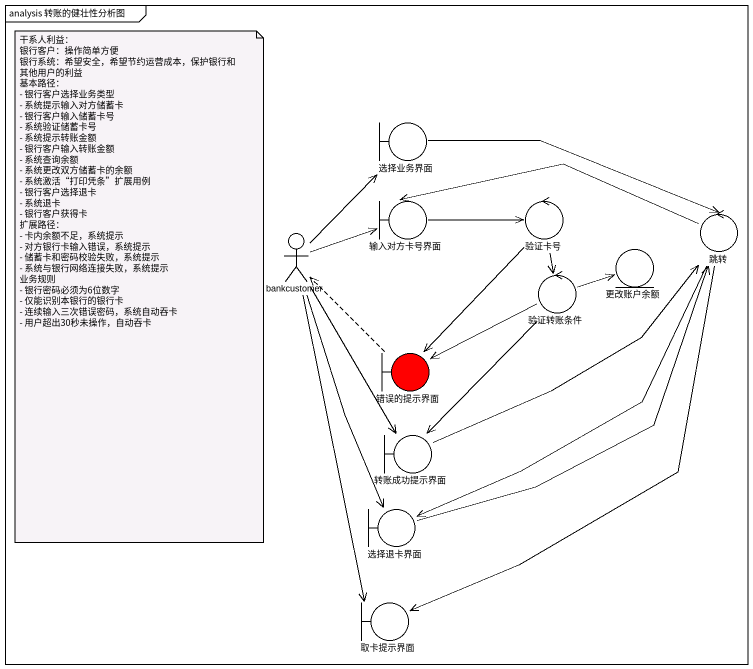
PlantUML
@startuml
mainframe analysis 转账的健壮性分析图
boundary 选择业务界面
boundary 输入对方卡号界面
control 验证卡号
actor bankcustomer
control 跳转
control 验证转账条件
entity 更改账户余额
boundary 错误的提示界面 #FF0000
boundary 转账成功提示界面
boundary 选择退卡界面
boundary 取卡提示界面
选择业务界面 -right-> 跳转
输入对方卡号界面 -right-> 验证卡号
验证卡号 --> 验证转账条件
验证卡号 --> 错误的提示界面
bankcustomer -up-> 选择业务界面
bankcustomer -right-> 输入对方卡号界面
bankcustomer --> 转账成功提示界面
bankcustomer --> 选择退卡界面
bankcustomer --> 取卡提示界面
跳转 -left-> 输入对方卡号界面
跳转 --> 选择退卡界面
跳转 --> 取卡提示界面
验证转账条件 -right-> 更改账户余额
验证转账条件 -left-> 错误的提示界面
验证转账条件 --> 转账成功提示界面
错误的提示界面 .up.> bankcustomer
转账成功提示界面 -up-> 跳转
选择退卡界面 -up-> 跳转
note as N1
  干系人利益：
  银行客户：操作简单方便
  银行系统：希望安全，希望节约运营成本，保护银行和其他用户的利益
  基本路径：
  - 银行客户选择业务类型
  - 系统提示输入对方储蓄卡
  - 银行客户输入储蓄卡号
  - 系统验证储蓄卡号
  - 系统提示转账金额
  - 银行客户输入转账金额
  - 系统查询余额
  - 系统更改双方储蓄卡的余额
  - 系统激活“打印凭条”扩展用例
  - 银行客户选择退卡
  - 系统退卡
  - 银行客户获得卡
  扩展路径：
  - 卡内余额不足，系统提示
  - 对方银行卡输入错误，系统提示
  - 储蓄卡和密码校验失败，系统提示
  - 系统与银行网络连接失败，系统提示
  业务规则
  - 银行密码必须为6位数字
  - 仅能识别本银行的银行卡
  - 连续输入三次错误密码，系统自动吞卡
  - 用户超出30秒未操作，自动吞卡
end note
@enduml
